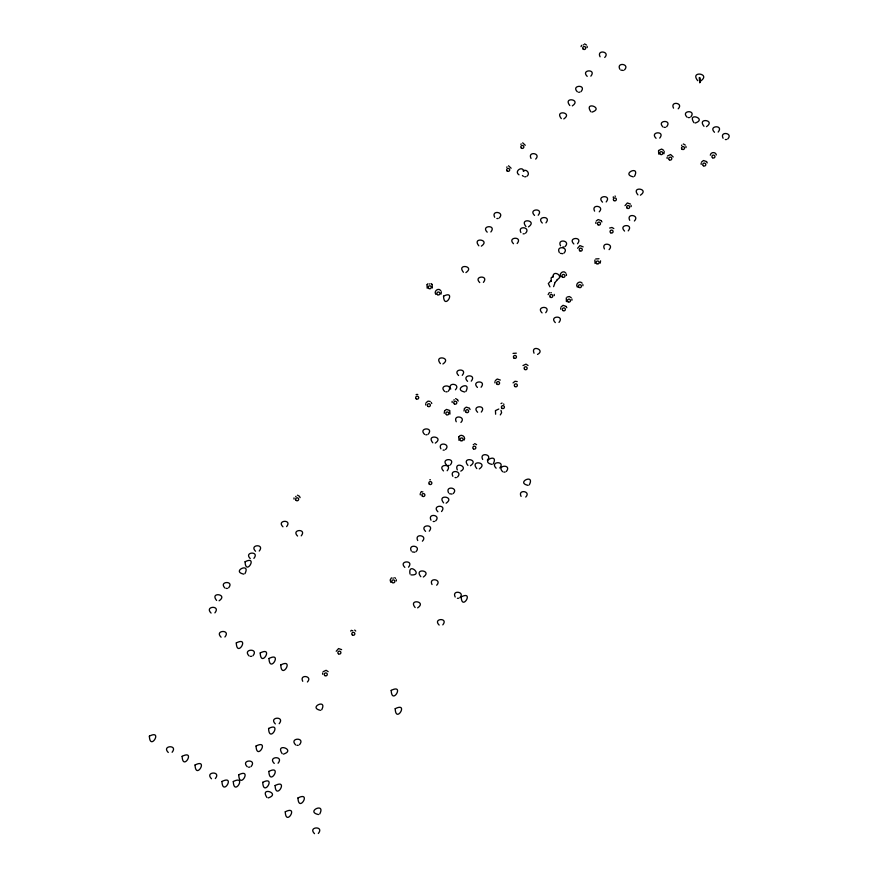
<?xml version="1.0" encoding="UTF-8"?>
<svg xmlns="http://www.w3.org/2000/svg" width="878" height="878" viewBox="0 0 878 878"><rect width="100%" height="100%" fill="white"/><g stroke="black" fill="none" stroke-linecap="round" stroke-linejoin="round"><path stroke-width="1.32" d="M557.3 279.961L554.808 282.672M426.993 284.845L427.202 288.258M432.371 287.94L432.163 284.527M441.019 294.119L441.36 291.825M336.219 651.246L338.557 648.568L341.63 649.621M444.564 411.014L444.235 413.308M581.06 46.633L581.543 45.316M449.953 414.098L449.745 410.684M464.352 408.742L464.023 411.036M458.799 436.97L459.007 440.383M464.177 440.054C466.229 436.783 460.917 433.293 458.898 436.728M548.124 294.657L549.387 292.495M577.592 248.265L579.919 245.588L583.157 246.872M594.856 260.042L595.064 263.455M600.234 263.126L600.574 260.832M625.004 205.65L627.342 202.972L630.415 204.025M658.522 150.698L658.73 154.111M663.911 153.782L664.24 151.488M710.291 155.186C710.631 151.828 715.724 151.598 716.393 154.912M426.06 402.739L428.003 401.136L430.231 401.444M420.595 492.613L421.462 491.515M495.291 380.624L497.233 379.011L500.317 380.064M513.048 382.885L514.991 381.282L517.208 381.59M561.086 306.938L563.028 305.324L566.101 306.378M566.277 297.938L566.387 301.593M701.511 162.112L703.454 160.509L706.538 161.563M427.092 284.604L427.849 283.759M658.632 150.456L661.65 149.041L663.702 150.379M596.305 220.927L598.148 219.566L601.221 220.619M667.587 155.933L670.605 154.517L673.196 156.975M444.674 410.761L446.507 409.4L449.591 410.454M464.462 408.489L466.295 407.129L469.379 408.182M522.97 365.555L525.999 364.14L528.04 365.478M391.423 577.845L390.172 580.007L390.776 582.344M350.651 631.117L351.409 630.272M323.093 671.714L326.122 670.298L328.163 671.637M604.733 57.465C610.583 51.451 596.283 49.333 600.069 56.785M590.85 76.166C596.941 68.671 580.336 69.56 587.195 76.364M581.038 91.63C587.13 84.123 570.524 85.023 577.373 91.828M535.679 159.094C541.528 153.068 527.239 150.961 531.025 158.413M527.063 176.171C530.575 173.745 526.427 168.335 523.112 170.914M624.477 69.911C630.327 63.885 616.038 61.778 619.824 69.23M499.319 217.92C505.179 211.905 490.879 209.787 494.665 217.239M490.868 231.968C496.959 224.472 480.354 225.372 487.202 232.176M538.203 215.253C544.294 207.746 527.689 208.646 534.548 215.45M525.549 233.219C531.399 227.193 517.109 225.086 520.895 232.538M517.153 243.524C523.244 236.017 506.639 236.917 513.487 243.722M483.405 282.376C489.496 274.869 472.891 275.769 479.739 282.573M545.962 222.847C552.053 215.34 535.448 216.24 542.297 223.045M259.229 551.055C265.321 543.548 248.715 544.448 255.564 551.252M253.907 558.375C259.998 550.879 243.393 551.779 250.241 558.584M228.631 587.81C234.722 580.314 218.117 581.214 224.966 588.019M286.612 526.613C292.703 519.107 276.098 520.006 282.946 526.811M244.962 573.597C251.042 561.898 230.793 571.391 243.799 574.146M214.901 612.866C221.267 605.019 203.926 605.963 211.082 613.074M678.2 108.817C684.05 102.792 669.76 100.685 673.536 108.137M666.632 126.761C672.724 119.254 656.118 120.154 662.978 126.959M659.718 138.109C665.809 130.602 649.204 131.502 656.053 138.307M565.18 246.477C571.04 240.451 556.74 238.344 560.526 245.796M301.231 535.843C307.322 528.347 290.706 529.236 297.565 536.041M606.182 201.951C612.273 194.455 595.657 195.355 602.517 202.159M599.257 211.817C605.107 205.803 590.817 203.685 594.593 211.148M563.95 253.149C569.811 247.135 555.511 245.017 559.297 252.469M634.509 176.302C640.589 164.592 620.329 174.096 633.334 176.84M690.756 116.993C696.847 109.498 680.241 110.387 687.09 117.191M577.505 243.766C583.596 236.27 566.99 237.17 573.85 243.963M462.245 375.323C468.336 367.827 451.731 368.716 458.59 375.521M448.296 391.226C454.387 383.73 437.782 384.63 444.63 391.434M224.922 637C231.276 629.164 213.936 630.108 221.091 637.208M455.408 389.788C461.257 383.763 446.968 381.656 450.743 389.108M553.601 286.656L554.852 283.221M471.245 381.151C477.336 373.644 460.731 374.544 467.579 381.348M465.911 391.456C471.991 379.746 451.742 389.25 464.747 391.994M428.244 434.204C434.336 426.697 417.73 427.597 424.579 434.401M545.732 312.7C551.823 305.193 535.207 306.093 542.066 312.897M481.078 387.242C487.169 379.735 470.564 380.635 477.423 387.439M634.388 220.993C640.238 214.978 625.948 212.86 629.724 220.323M609.091 249.648C614.94 243.623 600.651 241.516 604.437 248.968M718.16 132.073C724.251 124.566 707.646 125.466 714.494 132.271M628.22 230.87C634.311 223.374 617.706 224.274 624.565 231.079M460.917 422.439C466.767 416.424 452.477 414.306 456.253 421.758M252.952 655.734C259.306 647.887 241.966 648.831 249.122 655.943M558.99 322.413C565.081 314.906 548.476 315.806 555.324 322.61M727.752 138.943C733.602 132.929 719.312 130.811 723.088 138.263M445.563 449.525C451.413 443.5 437.112 441.393 440.899 448.845M481.287 412.078C487.378 404.571 470.773 405.471 477.621 412.276M172.11 752.27C178.464 744.434 161.124 745.378 168.28 752.479M450.348 464.912C456.439 457.405 439.834 458.305 446.693 465.11M447.154 470.74C453.246 463.244 436.629 464.133 443.489 470.937M500.295 414.899L501.612 412.726L500.998 410.311M457.515 476.995C463.375 470.97 449.075 468.863 452.861 476.315M453.246 493.557C459.095 487.531 444.806 485.424 448.592 492.876M487.323 460.138C493.173 454.113 478.883 452.005 482.67 459.457M441.546 511.545C447.637 504.038 431.032 504.938 437.892 511.742M435.653 520.895C441.502 514.87 427.213 512.763 430.999 520.215M429.243 531.179C435.334 523.672 418.718 524.572 425.578 531.377M422.384 541.199C428.244 535.185 413.944 533.067 417.73 540.53M493.238 463.869C499.319 452.159 479.07 461.663 492.064 464.418M415.974 551.691C421.824 545.677 407.524 543.559 411.31 551.011M215.329 778.566C221.684 770.719 204.344 771.663 211.499 778.775M408.511 567.188C414.603 559.692 397.986 560.581 404.846 567.386M499.78 467.996C505.871 460.5 489.265 461.4 496.125 468.204M307.399 681.986C313.248 675.961 298.959 673.854 302.745 681.306M506.31 471.508C512.401 464.001 495.796 464.901 502.655 471.705M279.171 723.713C285.537 715.877 268.196 716.81 275.352 723.922M251.097 766.549C257.463 758.713 240.111 759.646 247.278 766.757M321.688 709.786C327.768 698.087 307.519 707.58 320.514 710.335M436.684 585.22C442.534 579.206 428.244 577.087 432.02 584.539M529.313 484.821C535.382 473.11 515.134 482.615 528.139 485.369M278.074 763.234C284.439 755.398 267.088 756.331 274.254 763.443M299.519 744.709C305.873 736.872 288.533 737.805 295.688 744.917M525.735 497.08C531.585 491.054 517.296 488.947 521.082 496.399M459.842 597.698C465.702 591.673 451.402 589.566 455.188 597.018M442.808 624.873C448.899 617.366 432.294 618.266 439.154 625.07M319.735 813.983C326.078 801.757 304.929 811.678 318.516 814.554M318.33 833.463C324.695 825.616 307.344 826.56 314.511 833.672M609.661 228.039L611.933 227.468L613.821 228.576M595.723 258.955L599.015 258.747M567.045 297.093L569.306 296.523L571.205 297.631M513.037 353.384L516.33 353.175M500.998 403.573L502.073 403.057M572.324 105.876C581.916 99.28 562.513 96.558 569.833 105.525M563.808 118.925C573.4 112.329 553.996 109.607 561.316 118.585M700.589 81.072C711.63 73.478 689.296 70.35 697.725 80.677M706.483 126.651C716.075 120.045 696.671 117.334 703.991 126.3M481.342 246.147C490.923 239.551 471.519 236.83 478.839 245.807M528.468 226.897C538.06 220.29 518.657 217.579 525.977 226.546M465.922 272.608C475.514 266.001 456.11 263.29 463.43 272.257M640.413 195.19C650.005 188.594 630.602 185.884 637.922 194.85M553.195 276.329L551.132 277.854L551.318 281.454M550.813 280.85L548.322 283.572L549.935 286.854M557.058 279.643C564.795 276.274 552.394 268.942 553.019 277.272M442.907 363.986C452.499 357.379 433.095 354.668 440.416 363.635M537.512 354.427C546.017 349.839 530.444 344.319 534.022 353.208M435.29 443.127C444.883 436.531 425.479 433.82 432.799 442.786M470.432 465.746C480.025 459.139 460.621 456.428 467.941 465.395M460.785 471.135C469.28 466.547 453.717 461.027 457.295 469.906M479.3 468.929C488.881 462.333 469.478 459.611 476.798 468.589M219.105 600.793C228.686 594.186 209.282 591.476 216.603 600.442M446.112 503.215C455.704 496.619 436.3 493.908 443.62 502.874M423.317 577.033C432.909 570.437 413.505 567.726 420.825 576.692M417.632 607.872C427.224 601.276 407.82 598.555 415.14 607.532M699.689 77.494L699.777 82.653L699.799 77.933M623.314 70.449L620.812 70.108M578.58 92.245L579.864 92.179M591.991 112.121C604.646 107.994 583.497 100.718 590.784 111.715M688.308 117.608L689.592 117.542M695.113 123.052C707.767 118.925 686.618 111.649 693.905 122.635M664.185 127.376L665.469 127.31M725.305 139.558L726.578 139.492M524.616 176.785L525.9 176.719M496.871 218.534L498.155 218.468M523.101 233.833L524.385 233.757M562.732 247.08L564.016 247.014M562.787 253.698L560.296 253.347M445.848 391.84L447.121 391.775M498.792 409.027L495.444 410.619L495.631 414.218M425.786 434.808L427.07 434.742M443.105 450.129L444.389 450.063M447.901 465.527L449.185 465.45M503.862 472.123L505.146 472.057M455.067 477.61L456.351 477.544M452.082 494.094L449.591 493.754M433.205 521.51L434.489 521.433M414.8 552.24L412.309 551.9M226.184 588.425L227.468 588.359M457.394 598.313L458.678 598.247M250.384 656.371L251.723 656.294M296.962 745.345L298.3 745.279M283.451 754.125C296.665 749.812 274.584 742.206 282.189 753.697M248.54 767.185L249.879 767.12M268.185 797.926C281.399 793.613 259.306 786.008 266.912 797.487M411.014 574.892C424.217 575.847 407.677 561.152 410.015 574.014M584.572 43.9L586.471 45.008M683.369 143.948L685.257 145.057M522.684 142.818L525.274 145.265M508.527 165.777L511.117 168.225M455.638 398.601L457.537 399.709M474.702 443.555L476.6 444.663M297.51 495.17L299.398 496.279M582.169 283.177C579.765 280.038 574.914 284.143 577.362 287.139M431.153 283.55L432.009 284.296M394.727 577.636L395.583 578.382M354.701 630.064L355.722 631.041M522.41 175.501L523.409 176.379M518.997 174.821C513.806 171.528 522.18 165.349 523.914 171.188M565.86 273.135C563.665 269.623 558.331 273.716 560.899 276.866M440.811 290.706C438.616 287.194 433.293 291.298 435.85 294.437M706.68 161.793L707.229 162.902M601.375 220.85L601.924 221.958M566.255 306.609L566.793 307.728M469.532 408.413L470.07 409.532M457.679 399.94L458.228 401.059M431.241 402.42L431.778 403.529M299.552 496.509L300.1 497.617M699.239 77.604L699.777 82.653M701.127 163.176L701.182 164.405M685.948 146.396L686.003 147.625M667.093 157.25L667.148 158.479M631.117 205.375L631.172 206.593M595.811 222.233L595.866 223.462M587.162 46.347L587.217 47.577M582.871 284.527L582.926 285.756M571.896 298.981L571.951 300.21M566.398 274.243L566.453 275.472M560.691 308.002L560.746 309.232M554.237 294.382L554.292 295.601M494.907 381.689L494.962 382.918M452.126 401.334L452.181 402.563M425.676 403.814L425.731 405.032M420.211 493.677L420.266 494.907M396.274 579.732L396.329 580.951M322.61 673.031L322.665 674.26M293.987 497.903L294.042 499.121M506.694 167.314A1.526 1.493 -5.2 0 1 507.089 166.875M520.852 144.354A1.526 1.493 -5.2 0 1 521.247 143.926M429.232 284.033A1.526 1.493 -5.2 0 1 429.836 284M416.106 394.672A1.526 1.493 -5.2 0 1 416.655 394.409M417.269 394.387A1.526 1.493 -5.2 0 1 417.796 394.562M453.805 400.149A1.526 1.493 -5.2 0 1 454.2 399.709M473.264 444.663A1.526 1.493 -5.2 0 1 473.813 444.4M295.677 496.707A1.526 1.493 -5.2 0 1 296.062 496.279M352.232 630.81A1.526 1.493 -5.2 0 1 352.78 630.547M392.795 578.119A1.526 1.493 -5.2 0 1 393.41 578.097M422.285 492.053A1.526 1.493 -5.2 0 1 422.834 491.79M429.792 479.805A1.526 1.493 -5.2 0 1 430.407 479.772M613.184 197.341A1.526 1.493 -5.2 0 1 613.371 196.826M614.929 196.101A1.526 1.493 -5.2 0 1 615.456 196.288M681.537 145.485A1.526 1.493 -5.2 0 1 681.921 145.057M583.135 45.008A1.526 1.493 -5.2 0 1 583.683 44.745M550.758 292.769A1.526 1.493 -5.2 0 1 551.362 292.747M503.511 404.001A1.526 1.493 -5.2 0 1 503.95 404.385M149.37 736.126C149.973 751.634 163.374 729.014 149.37 736.126M245.072 561.766C245.653 576.605 258.472 554.951 245.072 561.766M182.13 756.32C182.734 771.828 196.134 749.197 182.13 756.32M236.292 642.926C236.895 658.423 250.296 635.804 236.292 642.926M195.048 764.99C195.651 780.498 209.052 757.868 195.048 764.99M260.217 652.947C260.821 668.454 274.221 645.824 260.217 652.947M221.958 781.475C222.562 796.983 235.962 774.363 221.958 781.475M268.986 658.478C269.59 673.986 282.99 651.366 268.986 658.478M233.296 781.519C233.899 797.026 247.3 774.396 233.296 781.519M238.739 774.78C239.354 790.288 252.754 767.657 238.739 774.78M280.784 664.92C281.388 680.428 294.788 657.798 280.784 664.92M256.047 746.015C256.65 761.511 270.051 738.892 256.047 746.015M268.58 728.477C269.184 743.984 282.584 721.354 268.58 728.477M262.741 782.309C263.345 797.817 276.746 775.186 262.741 782.309M268.855 771.411C269.458 786.918 282.859 764.288 268.855 771.411M443.544 296.16C444.114 310.999 456.944 289.345 443.544 296.16M275.099 785.536C275.703 801.043 289.103 778.413 275.099 785.536M285.262 811.81C285.866 827.317 299.266 804.687 285.262 811.81M297.96 797.948C298.575 813.445 311.975 790.826 297.96 797.948M391.193 690.393C391.797 705.901 405.197 683.271 391.193 690.393M395.199 708.711C395.813 724.207 409.203 701.588 395.199 708.711M461.202 596.886C461.784 611.725 474.614 590.071 461.202 596.886M514.859 386.507A1.526 1.493 -5.2 0 0 517.329 385.574A1.526 1.493 -5.2 0 0 515.276 383.949A1.526 1.493 -5.2 0 0 514.859 386.507M524.682 369.418A1.526 1.493 -5.2 0 0 527.14 368.486A1.526 1.493 -5.2 0 0 525.099 366.861A1.526 1.493 -5.2 0 0 524.682 369.418M562.897 310.549A1.526 1.493 -5.2 0 0 565.355 309.616A1.526 1.493 -5.2 0 0 563.314 307.991A1.526 1.493 -5.2 0 0 562.897 310.549M568 301.802A1.526 1.493 -5.2 0 0 570.459 300.869A1.526 1.493 -5.2 0 0 568.406 299.244A1.526 1.493 -5.2 0 0 568 301.802M562.502 277.075A1.526 1.493 -5.2 0 0 564.96 276.142A1.526 1.493 -5.2 0 0 562.919 274.518A1.526 1.493 -5.2 0 0 562.502 277.075M578.964 287.347A1.526 1.493 -5.2 0 0 581.423 286.415A1.526 1.493 -5.2 0 0 579.381 284.79A1.526 1.493 -5.2 0 0 578.964 287.347M596.678 263.663A1.526 1.493 -5.2 0 0 599.136 262.731A1.526 1.493 -5.2 0 0 597.084 261.106A1.526 1.493 -5.2 0 0 596.678 263.663M579.798 250.812A1.526 1.493 -5.2 0 0 582.257 249.879A1.526 1.493 -5.2 0 0 580.215 248.254A1.526 1.493 -5.2 0 0 579.798 250.812M507.21 171.056A1.526 1.493 -5.2 0 0 509.668 170.123A1.526 1.493 -5.2 0 0 507.627 168.488A1.526 1.493 -5.2 0 0 507.21 171.056M521.367 148.097A1.526 1.493 -5.2 0 0 523.837 147.164A1.526 1.493 -5.2 0 0 521.784 145.539A1.526 1.493 -5.2 0 0 521.367 148.097M437.453 294.646A1.526 1.493 -5.2 0 0 439.911 293.713A1.526 1.493 -5.2 0 0 437.87 292.089A1.526 1.493 -5.2 0 0 437.453 294.646M428.804 288.467A1.526 1.493 -5.2 0 0 431.263 287.534A1.526 1.493 -5.2 0 0 429.221 285.91A1.526 1.493 -5.2 0 0 428.804 288.467M416.238 398.842A1.526 1.493 -5.2 0 0 418.696 397.91A1.526 1.493 -5.2 0 0 416.644 396.285A1.526 1.493 -5.2 0 0 416.238 398.842M454.321 403.88A1.526 1.493 -5.2 0 0 456.79 402.947A1.526 1.493 -5.2 0 0 454.738 401.323A1.526 1.493 -5.2 0 0 454.321 403.88M466.174 412.353A1.526 1.493 -5.2 0 0 468.632 411.42A1.526 1.493 -5.2 0 0 466.591 409.796A1.526 1.493 -5.2 0 0 466.174 412.353M427.882 406.36A1.526 1.493 -5.2 0 0 430.341 405.427A1.526 1.493 -5.2 0 0 428.299 403.803A1.526 1.493 -5.2 0 0 427.882 406.36M446.386 414.625A1.526 1.493 -5.2 0 0 448.845 413.692A1.526 1.493 -5.2 0 0 446.803 412.067A1.526 1.493 -5.2 0 0 446.386 414.625M460.61 440.591A1.526 1.493 -5.2 0 0 463.079 439.659A1.526 1.493 -5.2 0 0 461.027 438.034A1.526 1.493 -5.2 0 0 460.61 440.591M473.396 448.834A1.526 1.493 -5.2 0 0 475.854 447.901A1.526 1.493 -5.2 0 0 473.813 446.276A1.526 1.493 -5.2 0 0 473.396 448.834M296.193 500.449A1.526 1.493 -5.2 0 0 298.652 499.516A1.526 1.493 -5.2 0 0 296.61 497.892A1.526 1.493 -5.2 0 0 296.193 500.449M352.363 634.981A1.526 1.493 -5.2 0 0 354.822 634.048A1.526 1.493 -5.2 0 0 352.769 632.423A1.526 1.493 -5.2 0 0 352.363 634.981M392.378 582.553A1.526 1.493 -5.2 0 0 394.837 581.62A1.526 1.493 -5.2 0 0 392.795 579.996A1.526 1.493 -5.2 0 0 392.378 582.553M422.417 496.224A1.526 1.493 -5.2 0 0 424.875 495.302A1.526 1.493 -5.2 0 0 422.823 493.666A1.526 1.493 -5.2 0 0 422.417 496.224M429.364 484.239A1.526 1.493 -5.2 0 0 431.833 483.306A1.526 1.493 -5.2 0 0 429.781 481.682A1.526 1.493 -5.2 0 0 429.364 484.239M610.616 232.747A1.526 1.493 -5.2 0 0 613.074 231.814A1.526 1.493 -5.2 0 0 611.033 230.19A1.526 1.493 -5.2 0 0 610.616 232.747M598.017 224.79A1.526 1.493 -5.2 0 0 600.475 223.857A1.526 1.493 -5.2 0 0 598.434 222.233A1.526 1.493 -5.2 0 0 598.017 224.79M613.898 200.557A1.526 1.493 -5.2 0 0 616.356 199.624A1.526 1.493 -5.2 0 0 614.315 198A1.526 1.493 -5.2 0 0 613.898 200.557M627.21 208.196A1.526 1.493 -5.2 0 0 629.669 207.263A1.526 1.493 -5.2 0 0 627.627 205.639A1.526 1.493 -5.2 0 0 627.21 208.196M712.486 157.733A1.526 1.493 -5.2 0 0 714.944 156.8A1.526 1.493 -5.2 0 0 712.903 155.176A1.526 1.493 -5.2 0 0 712.486 157.733M703.322 165.733A1.526 1.493 -5.2 0 0 705.791 164.801A1.526 1.493 -5.2 0 0 703.739 163.176A1.526 1.493 -5.2 0 0 703.322 165.733M682.052 149.227A1.526 1.493 -5.2 0 0 684.511 148.294A1.526 1.493 -5.2 0 0 682.469 146.67A1.526 1.493 -5.2 0 0 682.052 149.227M669.299 159.796A1.526 1.493 -5.2 0 0 671.758 158.863A1.526 1.493 -5.2 0 0 669.716 157.239A1.526 1.493 -5.2 0 0 669.299 159.796M660.344 154.319A1.526 1.493 -5.2 0 0 662.802 153.387A1.526 1.493 -5.2 0 0 660.761 151.751A1.526 1.493 -5.2 0 0 660.344 154.319M583.255 49.179A1.526 1.493 -5.2 0 0 585.725 48.246A1.526 1.493 -5.2 0 0 583.672 46.622A1.526 1.493 -5.2 0 0 583.255 49.179M324.816 675.577A1.526 1.493 -5.2 0 0 327.274 674.644A1.526 1.493 -5.2 0 0 325.222 673.02A1.526 1.493 -5.2 0 0 324.816 675.577M338.425 653.792A1.526 1.493 -5.2 0 0 340.884 652.859A1.526 1.493 -5.2 0 0 338.842 651.235A1.526 1.493 -5.2 0 0 338.425 653.792M550.33 297.203A1.526 1.493 -5.2 0 0 552.789 296.27A1.526 1.493 -5.2 0 0 550.747 294.646A1.526 1.493 -5.2 0 0 550.33 297.203M497.113 384.235A1.526 1.493 -5.2 0 0 499.571 383.302A1.526 1.493 -5.2 0 0 497.519 381.678A1.526 1.493 -5.2 0 0 497.113 384.235M513.981 358.092A1.526 1.493 -5.2 0 0 516.44 357.159A1.526 1.493 -5.2 0 0 514.398 355.535A1.526 1.493 -5.2 0 0 513.981 358.092M501.953 408.281A1.526 1.493 -5.2 0 0 504.411 407.348A1.526 1.493 -5.2 0 0 502.37 405.724A1.526 1.493 -5.2 0 0 501.953 408.281"/></g></svg>
